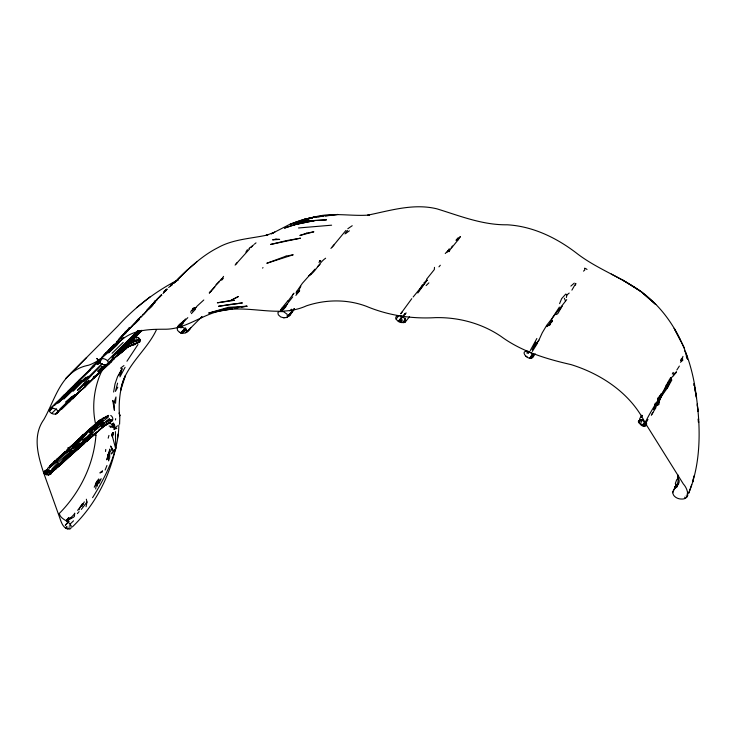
<?xml version="1.0" encoding="UTF-8"?>
<svg xmlns="http://www.w3.org/2000/svg" width="736" height="736" viewBox="0 0 736 736"><rect width="100%" height="100%" fill="white"/><g stroke="black" fill="none" stroke-linecap="round" stroke-linejoin="round"><path stroke-width="1.1" d="M108.091 455.63L109.83 449.043L108.293 457.958L106.536 459.77L108.22 455.188M113.188 427.211L113.27 423.31L113.188 427.211L114.384 424.24L115.193 428.306L114.025 429.171L114.384 424.24L113.234 426.659L113.27 423.31L113.243 426.705M104.411 422.676L104.392 423.504L101.881 426.31L104.411 422.676L101.881 426.31M119.582 424.249L119.867 415.122L119.02 413.016M113.27 423.31L113.215 426.668L110.308 427.386M288.797 315.404L287.325 317.087L287.16 314.244L283.535 311.65L279.128 311.549L277.858 312.644L278.355 314.833L280.664 316.912L283.369 317.694L286.378 317.566L289.754 315.468L294.446 309.083M118.836 425.086C118.505 451.628 106.223 475.649 92.57 497.683M112.452 435.436L112.691 433.513L111.89 434.378L112.433 435.445L112.691 433.513L111.89 434.378L112.461 436.623L113.031 432.575L112.461 436.623L115.754 448.942L111.265 453.799L115.754 448.942L115.405 431.59M115.543 403.264L115.975 396.962L114.089 402.528L114.402 410.292L112.737 400.458L114.089 402.528M95.919 435.491C93.684 464.802 79.856 492.743 59.248 513.516C60.748 519.883 68.614 520.232 70.978 525.789A5.538 3.156 40.4 0 1 69.598 529.101C63.535 529.405 61.364 522.634 59.8 517.96L43.672 472.88C37.987 455.658 32.255 435.62 43.921 419.428C55.623 398.664 61.07 370.475 88.642 365.203C102.884 360.346 111.771 347.613 123.197 338.652C135.461 329.158 151.423 329.24 166.161 329.222C187.827 328.762 204.709 312.147 225.98 309.92C252.779 305.78 280.453 317.685 306.489 305.817C325.873 299.359 347.162 299.083 366.39 306.314C388.258 315.459 411.856 319.028 435.473 317.639C458.583 317.152 481.703 323.334 500.912 336.334C521.622 351.55 546.287 358.956 571.016 364.596C601.468 374.026 630.789 393.613 645.132 422.85L683.385 484.04C687.792 488.63 691.132 499.891 680.855 499.026A7.884 5.87 12.5 0 1 673.486 495.015L672.695 492.706C673.376 487.085 683.082 484.067 677.46 477.278L678.38 475.171M434.488 267.361L434.332 269.56L426.558 279.266M662.75 393.778L657.634 403.944L657.533 405.315L658.729 404.552L659.428 402.012M445.243 253.534L448.325 250.341L448.997 251.629L449.245 248.777L447.111 252.292M527.224 351.238C520.508 350.805 526.019 358.202 529.911 358.23C536.323 358.809 531.622 351.596 527.776 351.431M698.289 422.022L698.584 419.014M105.542 451.481L105.754 449.448M192.427 310.969L192.685 308.54L195.748 307.436M103.528 417.772L97.557 421.664L97.327 422.639L89.111 429.732M678.252 478.878L677.7 483.865L675.078 486.717L675.234 487.398M112.415 435.454L112.461 436.623L113.031 432.575M95.671 488.971L96.876 481.408L98.734 478.934L97.253 486.202M117.346 439.309L118.036 434.084M294.428 308.669L287.656 316.452L287.693 315.634M640.706 424.828L641.139 421.949L642.675 420.008C654.801 433.927 628.691 420.063 642.592 419.925M678.362 477.958L676.697 479.743L675.335 483.46L675.777 484.996L675.179 487.48L675.078 486.717L677.322 486.56L677.801 483.432L675.078 486.717L675.666 487.931L674.7 488.548M115.469 419.962L115.672 418.655M668.178 381.634C661.839 395.747 651.719 408.581 645.132 422.85M152.223 305.845L153.29 303.701L154.615 303.057L154.919 301.18L157.173 299.58L147.936 309.543M58.153 412.142C56.221 415.831 49.478 414.018 49.156 410.072C51.52 405.932 58.3 409.943 58.07 411.58M113.638 392.021L115.028 383.916L117.539 376.685L122.038 368.718L119.94 376.887L125.102 367.282M575.497 285.2L575.81 283.388L571.89 290.14M178.167 279.018C190.118 267.131 202.722 255.364 217.884 247.692C233.238 239.044 251.096 238.685 267.867 234.904L265.871 235.465L274.786 232.153L271.317 233.836L290.177 224.14L308.964 219.245L290.573 224.158L302.928 219.724L314.704 216.964C332.709 212.078 351.155 216.531 369.38 215.032L367.66 215.179C390.411 210.57 413.558 203.136 436.917 208.84C459.945 215.906 482.632 225.152 507.196 224.793C533.214 226.274 557.262 238.133 577.558 253.929C597.273 268.944 621.064 277.168 641.13 291.649C673.891 315.477 690.892 354.522 695.962 393.76C700.69 426.53 701.436 462.226 688.684 493.24L691.711 484.61M99.066 482.926L98.026 481.887L96.14 485.447L95.827 483.423L101.209 478.74L99.066 482.926L97.952 482.65L96.14 485.447L96.876 481.408L94.245 487.241M668.776 380.678L670.551 377.816L671.379 377.77L653.513 409.575L658.15 403.963L661.066 396.741L666.991 388.516L671.379 377.77L674.921 374.1M86.075 506.718L86.977 502.026L86.333 499.21M657.8 399.271L658.14 397.523M682.493 357.466L681.49 360.079L682.603 358.92L682.116 358.809L682.962 356.399M96.646 482.853L95.827 483.423L96.637 482.862L96.14 485.447L96.664 482.853M673.44 375.774L674.01 373.032M687.13 494.721L687.617 492.375M50.398 473.515L50.517 471.436L47.279 469.835L44.666 470.709L43.672 472.88L46.846 474.922L49.892 474.131L83.361 443.836L83.628 442.63L90.381 435.234L92.497 431.103L76.351 448.242L81.429 443.192L79.755 443.468L73.462 448.518M68.264 519.855L66.709 519.92L68.255 519.91L68.77 517.518L67.694 520.453L68.255 519.91L68.77 517.518L66.709 519.92L68.246 519.938L73.628 517.169L74.4 516.341L74.704 513.158C74.529 515.338 60.858 525.835 70.96 517.712L66.801 521.272M60.922 463.956L49.588 474.38L50.462 472.705L48.889 474.757L50.775 474.067L51.106 472.567L54.501 469.577M115.8 447.387C109.351 477.416 94.65 505.568 72.358 526.921M117.585 383.134L115.414 391.396L117.806 387.21M97.557 421.664L97.327 422.639L91.512 427.644M67.694 520.407L68.273 519.901L66.709 519.92M566.343 297.537L566.959 294.897L569.195 293.066M119.14 351.928L117.033 353.74L121.854 350.575L141.625 330.804M102.985 420.385L101.237 421.746L100.823 423.31L94.99 427.064L89.277 432.547C95.524 426.843 100.409 419.603 108.146 415.895L103.187 418.664L106.343 416.208M296.387 293.876L297.096 291.244L298.586 290.6M108.183 438.178L108.946 435.427M692.806 480.626L694.177 475.649M109.498 361.992L109.02 363.722C106.15 367.549 95.643 362.609 100.51 359.122C103.518 356.868 111.67 362.002 107.07 364.596L108.891 362.646M114.301 357.76L111.513 360.447L113.905 359.177L114.301 357.76L110.685 360.769M108.928 452.548L108.008 454.968L108.928 452.548L108.1 455.382L108.606 460.883L109.728 457.378L109.581 452.75L112.111 448.896L110.556 446.044L113.62 451.168L112.111 448.896M102.258 366.565L101.292 369.72L97.824 371.137L102.258 366.565L101.182 368.469L97.824 371.137M655.399 403.061L654.506 405.968L655.215 403.972M677.525 478.832L678.325 476.201M644.902 421.857L642.988 426.153L645.242 423.255L644.212 424.019L645.168 422.206M221.076 280.333L223.56 276.359M84.327 501.851L81.76 506.101L82.864 504.178L80.178 507.141L79.037 509.809M680.8 360.373L681.343 358.818M108.854 362.664L108.505 363.63L110.124 362.057M222.686 278.99L223.017 278.116L222.235 279.818M674.424 488.446L672.695 492.706M281.088 310.15L281.805 308.274L287.813 300.822M105.147 470.028L106.941 465.511M73.26 453.008L96.968 432.106L86.931 441.25L85.367 441.692L83.729 443.992L73.057 452.833L69.911 456.256L83.729 443.992L86.296 440.781L87.934 439.889L64.032 461.159M296.304 293.25L297.096 291.244L299.699 290.177M111.292 421.682C113.822 420.302 112.967 416.696 110.75 415.444M58.797 410.651L56.506 413.733L60.37 409.943M559.581 303.637L561.642 298.641L565.782 294.05L566.959 294.897M50.158 408.508L64.308 394.919C75.918 383.456 87.593 371.514 99.47 360.668M655.969 407.624L651.645 414.524M319.01 262.55L319.801 260.765L320.721 260.507M533.011 353.685L529.911 358.23L532.248 354.743M687.856 495.107L687.084 496.837L686.136 495.88M448.997 251.629L452.41 245.971M119.112 375.222L122.038 368.718M185.748 332.819L190.725 327.704C188.904 332.221 183.144 335.147 179.041 331.918C175.058 329.544 178.278 324.806 181.231 323.141M190.615 312.294L191.452 310.463L193.816 308.835M108.762 454.535L109.581 452.75M102.424 369.5C94.162 386.455 91.476 406.3 95.744 424.746M133.06 338.726L133.694 337.382L121.008 349.821L118.542 351.026L138.8 331.126M659.539 395.968L657.625 400.007L661.204 393.594M668.96 384.394L666.991 388.516L671.876 379.932M96.729 428.849L103.555 423.292C96.186 428.683 89.866 435.592 84.465 442.778L87.28 439.778L85.569 440.505L83.361 443.836M418.655 291.152L422.547 284.666M535.891 342.12L532.064 349.922L538.908 340.152L542.239 332.819L546.756 325.229L566.711 299.635M661.066 396.741L671.379 377.77L664.93 388.525M299.285 289.285L300.822 286.286M639.851 419.741L638.784 421.82L639.851 419.741L641.028 419.649L639.179 422.538L639.023 421.038L641.028 419.649M643.908 425.353L643.448 426.236L645.242 423.255M118.79 353.593L122.36 349.149L141.938 330.234M642.169 415.398L641.13 417.404L642.234 415.564M645.941 422.363L643.899 426.264L646.116 422.501M82.515 441.582L83.508 439.705L90.381 435.234M405.159 320.684L403.494 322.69L405.113 319.672L402.978 322.616C409.492 321.945 402.279 314.576 398.351 315.781C391.414 316.48 400.154 325.303 404.174 321.752L405.085 318.182L404.174 321.752L402.978 322.616L401.911 322.221M675.666 373.262L676.458 371.763L674.995 373.373M672.299 374.063L673.182 372.388M80.325 507.306L82.524 503.507M102.424 471.022L100.078 472.88L102.424 471.022L102.286 472.089M181.24 325.827L179.888 326.922L181.378 324.162L187.809 317.658M156.547 329.553C146.63 351.081 124.494 365.958 120.63 390.439L125.479 375.406C119.6 387.265 118.487 405.039 119.545 415.674M639.584 419.005L641.626 415.233M530.279 350.529L536.866 338.486M645.665 423.54L647.956 419.41M128.883 344.733L139.619 338.818L136.123 341.026L139.638 340.566L140.107 339.728L138.727 338.008L136.74 337.171L132.471 338.744M653.513 409.575L671.379 377.77L667.837 383.796L665.96 385.351M108.22 363.078L106.95 365.323L82.607 389.059M94.99 427.064L95.588 428.462L93.96 428.867L96.204 427.248L94.99 427.064L92.35 430.542L95.588 428.462L98.109 424.69L94.466 430.008L97.833 425.546L103.114 422.528M532.34 351.412L537.593 342.985M656.061 405.499L659.327 401.046M137.016 343.28L140.015 341.495L140.107 339.728L138.377 339.563M644.212 424.019L645.306 422.151M651.342 415.334L652.924 412.638M120.906 350.29L125.58 346.96L127.061 344.439M245.925 252.108L247.37 249.67M295.9 295.394L298.844 291.677M296.084 292.385L302.367 283.296L315.008 269.128M151.377 306.599L147.163 310.371L151.984 305.688L154.919 301.18L154.109 302.524L154.615 303.057M552.442 320.666L551.282 322.57L552.543 320.629M549.59 325.376L550.712 323.527L546.848 326.646L549.672 323.711L552.745 317.317L559.397 307.078M667.074 386.198L671.048 379.666M137.972 344.512L126.942 361.238M83.214 441.49L88.982 436.172L87.961 437.846L90.933 435.206L91.558 433.476L84.668 439.19L82.874 439.631L83.508 439.705M526.829 353.059L528.006 351.146M96.444 363.492L97.594 361.624L93.178 365.406L89.038 370.429M403.006 317.014L405.278 313.343L402.362 316.71L400.936 316.296M61.668 463.91L71.383 454.839M70.518 449.54L69.432 449.153L68.742 450.809L65.66 452.925L68.264 450.064L70.518 449.54C82.184 441.26 89.185 427.156 102.488 421.526L100.823 423.31L108.339 417.027M413.144 297.013L422.436 285.706M529.156 351.486L527.951 353.363L529.304 351.55M93.822 376.906L92.506 378.957L96.747 375.001L93.822 376.906L98.081 374.118L93.702 378.322M113.905 359.177L109.765 362.167L106.95 365.323L108.928 362.866M153.29 303.701L154.919 301.18M676.853 369.978L679.365 366.068M185.472 318.936L178.305 327.529L177.431 327.787M100.565 369.481L99.259 371.487L98.523 370.889L105.717 365.019L100.059 370.677M48.53 469.991L44.905 474.131L49.183 469.78M58.006 459.899L56.838 461.656L49.11 468.142L68.742 450.809L68.154 451.61L75.118 446.338L68.154 451.61M81.3 509.422L86.977 502.026M533.26 356.73L535.173 353.86M325.625 258.216C318.725 262.844 316.14 271.547 308.853 275.761L311.282 273.737M279.965 311.613L284.722 306.093M533.37 354.826L530.978 358.377L530.803 356.233M105.303 424.773L110.234 422.492C102.332 426.236 96.959 433.283 89.856 438.196M280.784 309.764L281.805 308.274M99.424 361.431L95.956 363.98L97.594 361.624M675.547 486.68L677.801 483.432L675.482 486.763L677.322 486.56L675.078 486.717L675.16 487.48L675.078 486.717L677.7 483.865L675.942 485.677M345 233.956L347.438 230.46M535.284 345.35L538.908 340.152M645.178 421.296L642.031 425.794L643.816 423.485M558.918 310.666L562.074 306.185L557.906 313.462L556.471 314.585M163.006 293.609L166.934 289.036L163.99 291.539L165.637 291.401M55.734 468.749L60.352 464.775M645.601 425.537L646.778 423.89M79.755 443.468L75.284 448.555L64.317 458.289L53.397 469.936L60.039 464.315L54.528 469.715M417.827 293.02L427.073 280.103L423.835 282.964M99.001 360.971L96.747 358.45L98.974 360.631L100.676 360.594L102.69 357.797M105.386 354.08L106.729 352.213M83.214 435.39L84.272 433.927M284.068 308.117L281.4 311.392L292.744 296.866M117.631 343.022L123.998 337.327L108.67 352.756L113.353 347.291M55.439 461.527L57.629 459.88L56.782 459.209L57.344 459.733L55.439 461.527L57.344 459.733L56.46 461.822L57.445 461.923M76.627 442.796L79.212 439.732L80.482 439.291L76.627 442.796L78.78 439.889L80.482 439.291L85.827 434.111C82.202 440.56 75.845 443.946 71.18 449.503M194.856 309.111L197.064 306.148L203.798 299.984M194.341 309.414L195.647 307.676L192.685 308.54L192.924 310.279M287.767 301.429L293.931 293.204L292.551 294.924M88.982 436.172L86.406 439.585L81.705 443.468L87.28 439.778M64.961 452.769L67.178 449.843L69.092 449.172L64.961 452.769L77.611 440.689L69.975 447.221L67.721 449.512L90.482 428.168M420.624 288.613L427.073 280.103L425.702 281.575M110.878 361.21L112.065 359.656M426.126 285.55L428.867 282.872M411.764 298.678L400.724 313.784L402.132 312.018M404.892 314.548L406.152 312.901M70.803 398.811L75.026 394.781L71.815 396.722M125.902 346.03L124.2 348.238L121.348 350.152M84.695 384.891L85.155 385.213L89.065 380.77L83.766 384.229L89.065 380.77L77.436 390.393L102.221 363.86M71.098 455.179L79.442 446.936M210.864 291.493L209.328 292.946L221.591 278.788M396.032 319.176L398.838 315.56M58.107 466.569L48.512 474.876L50.775 474.067M68.512 521.235L65.292 525.357L69.175 521.263M49.211 410.844L51.538 407.873M119.931 341.228L116.61 345.46L108.67 352.756M136.804 321.163L138.221 319.369M141.027 317.225L147.062 310.776M113.786 357.99L110.658 361.965L108.634 363.078L110.17 361.873M77.611 510.379L81.429 505.558M456.164 240.157L460.46 236.55L458.381 239.559L456.164 240.157L457.967 237.894M405.398 321.871L409.566 316.618M235.814 264.27L249.568 248.961M111.725 360.392L108.155 363.97M67.178 449.843L78.78 439.889M99.075 422.758L101.209 420.109M235.097 265.135L237.25 262.485M285.402 306.48L287.408 304.023L281.281 309.654M451.527 247.949L458.381 239.559L457.59 239.366M86.48 384.882L85.082 386.584L85.578 386.529L75.044 395.37M122.066 349.729L117.834 354.31L129.545 342.442L117.834 354.31L123.896 348.248L122.121 349.526M81.126 437.202L83.242 434.626L69.865 447.525M77.4 513.618L79.056 511.594M332.295 246.928L345.92 230.451M181.378 324.162L178.305 327.529C181.507 326.048 186.751 328.201 186.613 332.065L201.977 316.6L200.496 318.274M185.555 329.967L182.077 333.206L186.355 329.544M115 344.255L117.033 341.854M119.057 339.452L129.334 327.952L127.724 330.878L122.434 335.46L116.702 341.789M289.975 310.942L291.447 309.194M675.17 487.48L675.915 485.732M95.45 433.32L94.217 434.764L95.606 433.338M438.95 266.846L440.321 265.236M64.428 394.744L61.511 397.826M111.513 360.447L113.445 359.03L108.689 363.842L111.844 361.22L109.876 363.198L109.765 362.167M287.656 316.452L294.28 308.724M122.158 350.805L128.331 345.911L127.08 345.911L118.882 354.614L116.435 356.252M87.934 439.889L85.919 441.738M283.397 309.562L286.046 306.498M294.29 308.991L287.528 316.793L289.754 315.468L292.468 311.218L290.269 313.729M164.119 292.183L166.134 289.864M117.383 425.785L115.193 428.306L116.794 428.462L114.025 429.171M57.141 412.178L55.485 414.064L61.29 408.498M69.221 401.838L70.665 400.191M262.568 268.106L263.01 267.591M330.915 248.428L334.466 244.38M106.002 352.866L103.896 355.249L114.209 345.037M122.737 335.901L124.458 333.951M136.326 321.255L138.386 318.918M179.75 325.284L177.67 327.64L178.186 326.112L183.899 320.574L182.519 322.147M105.368 367.016L85.082 386.584L86.692 384.946M65.394 460.12L71.456 453.845L67.436 457.764M120.667 338.689L122.121 337.07M125.019 333.813L126.472 332.194L118.468 340.179M90.574 436.098L85.854 441.287M179.888 326.922L183.623 322.754M297.05 293.14L299.037 290.922M112.452 435.464L112.461 436.623L111.89 434.378L112.663 433.513M155.6 300.868L161.46 294.74M180.964 327.962L182.51 326.269M54.179 405.554L56.295 403.227M138.175 319.764L140.466 317.262M72.846 398.884L77.869 393.42L61.419 409.492M111.982 346.785L113.491 345.147M118.772 339.416L129.334 327.952L127.448 330.758L139.141 319.544M129.729 328.284L127.448 330.758L131.468 326.812M132.011 325.809L141.395 316.084M155.167 301.723L143.658 314.189L142.674 314.511M69.092 448.252L77.611 440.689M403.089 316.701L398.314 321.365L402.04 316.462L398.958 321.678L402.058 319.516L400.384 322.101L402.344 320.758M191.36 313.628L195.206 309.497M69.478 390.062L90.289 369.536L80.307 379.776M209.328 292.946L214.811 287.058M75.376 450.92L83.518 443.348M91.623 428.085L96.195 423.936M100.133 370.742L107.364 364.118M64.106 395.398L77.749 383.033L57.877 403.043L86.048 377.264L72.928 391.12L88.191 376.243M64.032 453.146L65.311 451.794L61.907 454.664M65.66 452.925L69.488 449.374L68.264 450.064M89.884 369.895L74.998 384.302M51.86 468.998L60.177 460.248L72.165 450.147M97.354 422.418L100.749 419.566L97.327 422.639L99.176 420.909M58.696 463.597L50.738 471.693L53.121 469.458L50.269 471.178L52.247 470.442L52.21 469.531M146.39 310.601L153.428 303.223M157.265 299.212L161.221 295.072M100.225 358.91L99.093 360.088L100.676 360.594M101.485 357.567L114.522 344.117M134.946 323.73L139.555 318.918M251.178 247.342L253.57 244.849M179.566 332.276L180.762 332.856L185.389 328.017M74.925 395.637L60.426 409.271L74.925 395.637L71.99 396.814M132.636 337.898L139.739 330.492M109.489 363.685L98.633 373.695L102.286 370.374L100.409 371.754M180.762 332.856L185.306 328.155M85.827 434.111L75.072 445.225M52.974 406.465L51.437 408.048L52.771 407.1M54.611 404.8L57.785 401.552M54.289 405.545L57.325 402.445L55.669 403.99M46.681 469.798L43.672 472.88L47.592 469.025M59.423 465.805L58.273 466.734L60.968 464.223M86.048 377.264L63.765 399.142M88.311 383.309L93.969 377.586M96.388 375.139L100.427 371.045M140.125 330.961L136.188 334.935L134.154 335.588M148.58 309.24L153.438 304.336M113.031 355.976L138.037 330.694M111.872 358.073L133.694 337.382M70.95 373.253L117.659 326.269C134.982 307.151 155.572 291.327 178.526 279.597M65.651 378.534L86.673 357.475M100.528 361.569L97.584 364.522L100.62 361.615M58.558 458.5L57.068 459.825L62.422 454.462M186.052 328.44L181.406 333.068L185.702 330.262M57.877 403.043L75.836 385.25L81.595 380.475L59.588 401.911M107.438 360.741L138.055 330.492M77.712 449.254L83.858 443.164M174.368 282.799L187.772 269.578L196.834 261.869M76.185 441.83L70.288 447.24M46.018 474.702L50.103 470.838M79.874 446.89L81.724 445.059M97.281 431.995L92.313 435.289L97.281 431.995L104.126 425.233M187.772 269.578L173.871 283.084M133.888 324.438L139.518 318.909M51.704 413.43L56.47 408.747M57.187 459.43L64.694 452.042L53.765 462.015L55.55 460.782M66.709 526.617L65.375 527.924L67.298 527.096M52.55 408.02L49.34 411.166L52.615 408.029M112.074 353.317L123.188 342.424M57.353 459.503L68.236 449.365M83.738 381.625L102.083 363.777M120.318 353.455L126.196 348.487L114.006 358.469L124.862 349.177M54.887 461.049L49.395 466.385L55.816 460.754M64.566 452.796L67.832 449.613M179.501 325.689L182.804 322.497M59.956 408.986L71.567 397.808L71.015 397.21M47.61 468.363L55.412 460.837M73.591 452.217L77.492 448.454M125.847 332.525L127.475 330.97M59.828 465.529L61.916 463.524M67.583 391.598L77.988 382.131M87.4 431.195L96.388 423.163M66.847 458.675L70.509 455.179M118.432 353.998L127.714 345.561M70.086 524.106L73.536 520.83M108.21 350.52L114.66 344.439M317.566 266.717L320.059 264.371M122.213 349.398L124.54 347.208M73.342 452.29L83.628 442.63L76.802 449.291L83.628 442.63L59.864 463.708L63.857 459.172L72.174 452.741L85.569 440.505M122.434 335.46L124.936 333.104M111.081 361.247L113.445 359.03M108.744 362.692L106.481 364.808L108.505 363.004M73.618 397.265L78.513 392.693M47.481 470.194L44.05 473.395L46.202 472.153M164.174 291.971L167.155 289.202M94.843 365.672L78.761 380.549M57.068 459.825L59.588 457.498M111.081 348.303L112.525 346.978M106.039 365.516L108.21 363.529M78.016 392.794L81.337 389.74M69.902 447.506L79.93 438.509L80.022 439.42L78.807 439.309M216.053 284.63L219.31 281.64M119.526 352.25L123.896 348.248M75.826 394.928L85.459 386.179M110.326 362.103L111.826 360.75M50.692 473.101L53.912 470.194M101.605 428.14L103.61 426.319M54.022 469.623L48.107 474.959L51.345 472.034M77.436 390.393L85.882 382.83M85.155 385.213L88.946 381.837M109.517 418.499L105.717 421.894L108.891 419.695L111.072 419.584L105.506 423.099M134.108 335.616L139.868 330.501M297.188 293.167L299.58 291.042M168.654 287.5L172.371 284.216M64.556 453.008L67.004 450.846M110.152 362.121L111.697 360.76M59.506 465.161L61.024 463.836M125.865 348.763L128.726 346.27L118.882 354.614L123.363 349.306L119.241 352.553M49.652 473L51.216 471.647M570.869 286.092L574.301 283.112M680.45 362.278L682.668 360.346L682.603 358.92M64.004 460.745L70.435 455.17L67.859 457.065M78.347 448.353L88.145 439.521L84.833 442.336M65.476 402.114L70.96 397.422M87.575 439.916L91.632 436.485M57.095 459.411L59.625 457.277M95.956 363.98L99.24 361.238M107.281 364.246L100.078 370.447M157.09 299.212L160.264 296.58M71.604 446.182L75.799 442.722M129.72 328.247L132.278 326.14M85.477 433.228L86.738 432.198M70.509 388.921L72.763 387.09M254.389 244.186L256.008 242.862M64.06 406.033L65.78 404.634M136.629 307.657L150.135 296.774M249.716 247.958L252.034 246.091M136.335 343.344L134.633 344.715L131.698 345.037L136.335 343.344L134.78 343.344M179.593 327.143L181.093 325.938M49.524 470.911L45.255 474.343L48.558 472.19M106.536 416.53L103.187 418.664M583.482 271.124L584.743 270.121L584.586 268.18L585.332 268.447A4.517 4.094 26.5 0 1 586.702 269.238L587.015 269.477M136.252 338.247L137.374 337.364L134.265 336.941M88.274 430.992L89.81 429.787M64.317 458.289L71.539 452.695M120.502 368.221L123.933 365.58M137.825 333.684L136.188 334.935L136.353 335.763M125.083 331.973L126.307 331.044M248.952 248.575L249.513 248.152M113.574 358.469L115.267 357.208M171 284.768L174.846 281.906M139.785 341.881L129.591 346.389M345.874 233.33L349.37 230.828M116.868 343.62L119.03 342.093M139.638 340.566L140.208 340.161L136.123 341.026M173.852 282.9L178.084 279.974M111.89 434.378L112.654 433.854M170.623 285.954L172.141 284.915M347.834 228.712L352.222 225.722M52.918 471.031L56.194 468.795M82.322 504.546L82.864 504.178M106.196 424.58L112.58 420.284M108.67 415.362L104.862 417.864L107.327 416.392M159.574 296.709L161.846 295.256M121.606 351.771L123.28 350.713M128.846 343.326L129.876 342.682M98.385 430.496L104.337 425.877L110.234 422.492M69.166 526.185L70.776 525.246M404.414 322.589L405.131 322.175M130.806 345.497L127.218 347.318L132.029 344.917M67.914 449.733L69.092 449.172M67.151 528.853L69.432 527.85M123.243 347.926L125.58 346.96M311.052 218.16L312.57 217.534L311.742 217.838M129.453 341.605L134.072 339.728L131.063 340.51M139.776 341.881L129.508 346.04L138.258 342.498M310.896 218.187L312.57 217.534M101.071 370.788L99.259 371.487L101.476 371.367L98.523 370.889M109.094 420.33L111.072 419.584M101.08 420.403L102.608 419.842M129.554 341.605L133.621 340.124L137.77 339.738L130.263 342.985L133.391 342.166M68.696 456.412L70.067 455.998M211.122 312.644L208.877 313.039L228.234 307.354L247.011 306.213L241.408 307.216M299.221 221.38L292.836 223.229C305.707 217.985 319.599 215.988 333.39 215.068L325.478 215.97M302.413 220.46L313.048 217.387L323.224 216.228M208.877 313.039L227.231 308.494L247.011 306.213M313.49 217.267L302.928 219.724L314.898 217.019L313.941 217.166M104.319 425.224L106.15 424.865M213.366 312.239L232.429 308.826M234.674 308.421L238.041 307.823M682.668 360.346L680.634 360.686L682.116 358.809M318.541 216.715L320.694 216.421M331.126 215.262L337.723 214.461L329.277 215.289M677.322 486.56L675.078 486.717M67.749 447.874L69.607 447.7M107.162 423.651L109.268 423.467M298.512 227.967L331.614 225.188M283.369 317.694L284.814 317.648M127.08 345.911L128.331 345.911M103.951 364.918L105.23 365.001M109.121 426.07L113.114 426.595L109.848 422.179M525.863 356.196L527.077 356.785M623.328 280.407L611.303 274.05M657.634 403.944L658.729 404.552M138.11 337.658L138.994 338.21M319.801 260.765L320.574 261.482M684.636 350.934L686.09 353.593L687.442 358.855M680.432 340.299L674.204 328.348L684.462 348.073M564.346 298.264L565.395 300.739M684.747 497.131L685.096 498.318M686.522 355.341L687.498 359.085M686.679 355.939L687.461 358.956M693.744 383.668L694.287 385.793L694.085 384.946M698.068 419.088L698.758 422.308M101.237 421.746L101.375 422.418M694.48 386.777L696.56 397.955L694.499 386.897M693.082 480.258L693.358 481.721M121.606 349.158L121.854 350.575M686.09 353.593L686.476 357.015M79.93 438.509L80.022 439.42M697.231 403.981L697.921 411.396M697.323 405.021L697.903 411.277M68.89 449.512L68.972 450.496M95.919 434.093A50.241 29.642 -84.3 0 1 95.846 435.491M82.303 504.565L81.76 506.101L82.312 504.574M119.867 415.122L119.545 415.656L119.867 415.122M112.939 358.368L110.658 361.965L108.597 362.738L112.939 358.368M78.356 381.671L74.336 385.682L78.356 381.671M133.492 343.951L132.241 345L135.746 343.454L133.492 343.951M238.427 296.498L230.727 300.509L217.35 302.809L234.361 300.343L230.727 300.509L238.427 296.498M286.102 256.119L266.8 263.276L293.195 254.776L286.102 256.119M293.903 224.848L284.446 228.114L306.36 221.021L326.324 219.852L306.36 221.021L293.903 224.848L315.137 220.441L293.903 224.848M306.719 233.146L299.874 235.474L313.867 231.803L306.719 233.146M286.589 240.608L270.572 244.453L300.527 238.179L286.589 240.608M276.018 239.117L272.605 239.853L279.634 239.402L276.018 239.117M230.837 304.373L218.555 306.277L242.42 302.928L230.837 304.373M634.8 287.518L623.125 280.315L641.13 291.649L655.684 304.428L641.13 291.649L634.8 287.518"/></g></svg>
